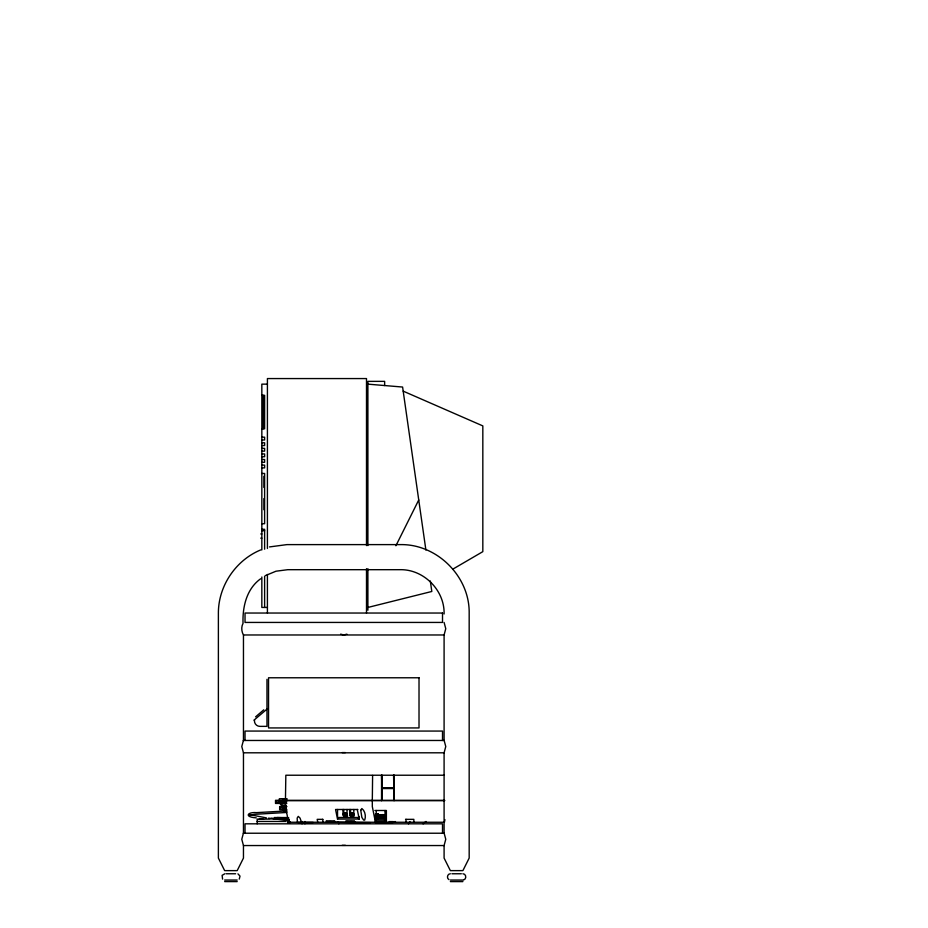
<?xml version="1.0" encoding="UTF-8"?>
<svg xmlns="http://www.w3.org/2000/svg" width="928" height="928" viewBox="0 0 928 928"><rect width="100%" height="100%" fill="white"/><g stroke="black" fill="none" stroke-linecap="round" stroke-linejoin="round"><path stroke-width="1.39" d="M285.441 800.307L285.836 775.228L444.303 775.228M372.314 800.307L372.604 775.425M444.941 819.644L444.419 822.254L288.573 822.254L285.441 806.583L285.441 800.702L444.651 800.702M260.652 578.77C246.477 588.897 242.44 607.109 243.032 623.361C241.129 626.922 241.442 631.574 243.461 634.972L243.461 740.266L241.779 746.53L243.461 752.805L444.094 752.805L445.765 746.53L444.094 740.266L444.094 634.972L445.765 628.708L444.094 622.433M243.461 752.805L243.461 833.008L241.779 839.283L243.461 845.547L444.094 845.547L445.765 839.283L444.094 833.008L444.094 752.805M395.908 545.745L418.737 499.983M408.482 823.82L409.967 821.732M239.262 879.118L240.016 876.09L237.951 873.874M289.432 821.837L288.098 821.837M345.703 814.042L344.671 814.517L345.703 814.796M255.594 716.845L263.772 709.816M266.974 679.342L266.974 726.369L259.921 726.369A5.487 5.487 0 0 1 254.434 720.685L254.156 720.024L266.974 709.131M423.087 823.82L425.964 821.466M452.922 569.096L482.827 551.65L482.827 425.906L403.193 391.14M260.942 549.828C235.805 560.06 218.312 586.009 218.382 613.164L218.382 858.087L224.657 870.626L237.197 870.626L243.461 858.087L243.461 845.547M265.42 575.592L275.999 571.207L287.761 569.688L399.794 569.688C423.551 569.015 444.767 590.231 444.094 613.988M463.652 879.93C466.854 879.083 466.262 873.735 462.898 873.758M346.91 634.137L343.778 634.972L340.646 634.137M367.894 607.446L431.81 591.472L430.314 580.986M269.491 546.928L286.938 544.608L400.618 544.608C437.181 544.017 469.765 576.59 469.174 613.164L469.174 858.087L462.898 870.626L450.358 870.626L444.094 858.087L444.094 845.547M450.358 873.758C447.377 873.735 446.391 878.166 448.897 879.616M345.402 752.585L342.154 752.585M345.402 845.338L342.154 845.338M286.88 810.91L256.522 812.638C247.37 811.803 243.867 817.081 256.244 817.846M286.81 812.464L254.388 814.332L249.249 815.492L249.156 814.552M267.415 384.146L261.835 384.146L261.835 549.921M261.835 395.316L264.619 395.316L264.619 428.806L261.835 428.806M261.835 437.181L264.619 437.181L264.619 439.976L261.835 439.976M261.835 442.772L264.619 442.772L264.619 445.556L261.835 445.556M261.835 448.352L264.619 448.352L264.619 451.136L261.835 451.136M261.835 453.931L264.619 453.931L264.619 456.727L261.835 456.727M261.835 459.511L264.619 459.511L264.619 462.306L261.835 462.306M261.835 465.102L264.619 465.102L264.619 467.886L261.835 467.886M261.835 473.466L264.619 473.466L264.619 523.717L261.835 523.717M261.835 529.296L264.619 529.296L264.619 549.202M261.835 530.688L264.619 530.688M260.78 533.96L261.835 533.96M260.78 538.147L261.835 538.147M267.415 607.446L261.835 607.446L261.835 576.996M243.461 634.972L444.094 634.972M243.252 740.474L444.303 740.474M393.576 775.425L394.087 800.702M286.903 798.741L279.34 798.741L279.34 800.829M286.903 799.136L282.472 798.741M444.663 800.307L381.942 800.307L381.942 788.556L393.866 788.556L393.866 800.307M286.253 801.096L275.906 801.096L275.906 802.662L285.998 802.662M286.624 801.479L279.479 801.479L279.479 802.268L286.624 802.268M286.787 803.439L275.512 803.439L275.512 800.307L381.721 800.307L381.721 775.228M286.926 806.583L279.641 806.583L279.641 809.715L286.926 809.715M285.94 807.36L280.198 807.36L280.198 808.926L286.288 808.926M286.439 807.754L283.643 807.754L283.643 808.532L286.439 808.532M357.895 809.483L335.565 809.483L337.537 819.343L337.537 809.483M374.877 810.492L386.384 810.492L386.384 822.254M286.717 811.281L284.026 811.281L282.553 809.193M380.735 814.807L379.169 814.807L379.169 817.939L380.735 817.939L380.631 814.807M274.096 817.545L288.016 817.545M288.805 817.939L277.228 817.545M271.22 818.334L272.89 818.334M271.405 818.728L272.704 818.728M270.199 819.122L257.172 819.122L257.172 823.82M273.632 819.122L288.736 819.122M263.552 819.308L259.225 819.122M288.736 819.308L274.352 819.122M322.979 819.343L317.179 819.343L317.759 822.254M375.364 819.238L384.378 819.238L384.378 820.804L375.364 820.804M405.524 819.343L413.853 819.343L413.853 822.254M257.172 821.466L285.859 821.466M297.842 822.452L313.2 822.452M370.272 822.649L333.488 822.254M375.712 822.649L392.706 822.649L392.672 821.524M243.252 833.228L444.303 833.228M224.866 873.758L222.117 875.336L222.581 879.118M226.223 873.758L235.619 873.758M451.924 873.758L461.332 873.758M224.657 880.034L237.197 880.034M450.358 880.034L462.898 880.034M224.657 881.6L237.197 881.6M450.358 881.6L462.898 881.6M367.894 384.146L402.601 387.046L425.894 550.06M268.494 818.136L288.759 820.665M266.382 817.87L249.829 814.691M279.862 802.917L280.906 805.005L286.242 805.4M338.302 821.732L338.836 823.82M301.472 822.254L300.046 818.09L298.259 816.373L297.157 818.09L297.401 822.254M375.446 822.254L372.314 806.583L372.314 800.702M357.28 809.483L359.252 819.343L359.252 816.524M355.088 822.254L354.113 820.793L354.403 822.254M353.73 822.254L352.756 820.793L353.046 822.254M352.373 822.254L351.399 820.793L351.689 822.254M351.016 822.254L350.042 820.793L350.332 822.254M349.659 822.254L348.684 820.793L348.974 822.254M348.302 822.254L347.327 820.793L347.617 822.254M346.944 822.254L345.97 820.793L346.26 822.254M335.402 822.254L334.44 820.793L334.73 822.254M334.045 822.254L333.082 820.793L333.372 822.254M332.688 822.254L331.714 820.793L332.015 822.254M331.331 822.254L330.356 820.793L330.658 822.254M329.974 822.254L328.999 820.793L329.301 822.254M328.616 822.254L327.642 820.793L327.944 822.254M327.259 822.254L326.285 820.793L326.586 822.254M322.608 819.343L323.188 822.254M442.517 740.474L442.517 731.067L245.027 731.067L245.027 740.474M442.517 833.228L442.517 823.82L245.027 823.82L245.027 833.228M406.012 819.343L406.012 822.254M395.386 821.524L395.386 822.254M394.261 775.228L394.261 800.307M394.029 821.524L394.029 822.254M393.866 775.228L393.866 787.768L381.942 787.768L381.547 775.425L381.547 800.702M393.692 775.425L393.692 787.768M393.692 788.556L393.692 800.307M391.987 821.524L391.987 822.254M391.314 821.524L391.314 822.254M390.63 821.524L390.63 822.254M389.957 821.524L389.957 822.254M389.273 821.524L389.273 822.254M385.027 810.492L385.027 822.254M384.644 385.549L384.644 381.362L367.894 381.362L367.894 545.583M382.104 775.228L382.104 787.768M382.104 788.556L382.104 800.307M379.842 814.807L379.842 817.939M377.858 814.018L377.858 818.728M376.234 810.492L376.234 822.254M375.84 814.018L375.84 818.728M367.894 568.678L367.894 610.241M366.502 545.583L366.502 378.566L267.415 378.566L267.415 548.471M366.502 568.678L366.502 613.037M353.823 809.483L353.823 814.413A2.355 2.042 -90 0 1 351.793 816.768A2.355 2.042 -90 0 1 349.752 814.413L349.752 809.483M350.54 809.483L350.54 814.413M347.037 809.483L347.037 814.413A2.355 2.042 -90 0 1 345.007 816.768A2.355 2.042 -90 0 1 342.966 814.413L342.966 809.483M343.754 809.483L343.754 813.183M304.941 821.466L304.941 823.82M302.029 821.466L302.029 823.82M286.81 819.122L277.182 819.122M284.235 801.479L284.235 802.268M281.81 805.005L281.81 807.105M267.415 574.455L267.415 613.037M264.619 576.242L264.619 607.446M263.923 476.261L263.923 487.432M263.923 498.591L263.923 509.762M263.227 395.316L263.227 428.806M254.434 719.908L254.434 720.685M381.93 817.614A1.752 0.87 -90 0 0 383.299 817.243A1.566 0.789 -90 0 1 381.86 817.162M381.93 815.144A1.752 0.87 -90 0 1 382.545 814.633M375.33 815.596A1.566 0.789 -90 0 1 376.501 815.178A1.566 0.789 -90 0 1 376.501 817.58A1.566 0.789 -90 0 1 375.33 817.162M344.822 813.311A1.566 1.357 -90 0 1 346.828 813.404A1.566 1.357 -90 0 1 346.562 815.7A1.566 1.357 -90 0 1 344.613 815.202M347.548 815.596A2.355 2.042 -90 0 1 347.223 816.072M346.805 816.454A2.355 2.042 -90 0 1 343.824 815.028A1.172 1.021 -90 0 1 344.613 813.241A1.172 1.021 -90 0 1 345.494 815.004A1.172 1.021 -90 0 1 343.731 815.004M354.009 816.072A2.355 2.042 -90 0 1 350.61 815.028M381.86 815.596A1.566 0.789 -90 0 1 382.545 814.807M287.494 820.688A1.566 1.543 -90 0 1 289.234 819.958M290.325 821.872A1.566 1.543 -90 0 1 287.344 821.872M383.635 817.243A1.752 0.87 -90 0 1 382.382 817.8A1.752 0.87 -90 0 1 382.208 815.248A1.752 0.87 -90 0 1 383.496 815.144M351.608 813.311A1.566 1.357 -90 0 1 353.614 813.404A1.566 1.357 -90 0 1 353.348 815.7A1.566 1.357 -90 0 1 351.399 815.202M351.213 814.413A1.566 1.357 -90 0 1 351.26 814.007M290.023 821.767A1.172 1.16 -90 0 1 287.784 821.767M288.596 820.329A1.172 1.16 -90 0 1 289.2 820.329M360.748 810.26L361.85 817.359L363.625 820.097L364.681 820.097C366.166 816.454 365.11 810.852 361.85 808.532L360.748 810.26M375.62 816.176C375.956 818.96 376.942 814.332 375.62 816.176M383.032 816.269L383.055 816.176M351.457 814.308L352.083 814.61L351.457 814.308M442.517 613.037L245.027 613.037L245.027 622.433L442.517 622.433L442.517 613.037M419.015 677.776L268.54 677.776L268.54 727.935L419.015 727.935L419.015 677.776M378.195 814.018L375.504 814.018L375.504 818.728L378.195 818.728L378.195 814.018M358.243 817.487L338.558 817.487L338.558 819.064L358.243 819.064L358.243 817.487M377.232 817.487A1.566 0.789 -90 0 0 376.884 814.865A1.566 0.789 -90 0 0 375.921 816.779A1.566 0.789 -90 0 0 377.232 817.487M345.784 815.202A1.566 1.357 -90 0 0 344.613 812.847A1.566 1.357 -90 0 0 343.43 815.202A1.566 1.357 -90 0 0 345.784 815.202M384.923 817.162A1.566 0.789 -90 0 0 384.238 814.807A1.566 0.789 -90 0 0 383.566 817.162A1.566 0.789 -90 0 0 384.923 817.162M384.749 816.965A1.172 0.592 -90 0 0 384.238 815.202A1.172 0.592 -90 0 0 383.728 816.965A1.172 0.592 -90 0 0 384.749 816.965M352.362 815.526A1.566 1.357 -90 0 0 351.747 812.905A1.566 1.357 -90 0 0 350.088 814.819A1.566 1.357 -90 0 0 352.362 815.526M352.28 815.004A1.172 1.021 -90 0 0 351.399 813.241A1.172 1.021 -90 0 0 350.517 815.004A1.172 1.021 -90 0 0 352.28 815.004"/></g></svg>
